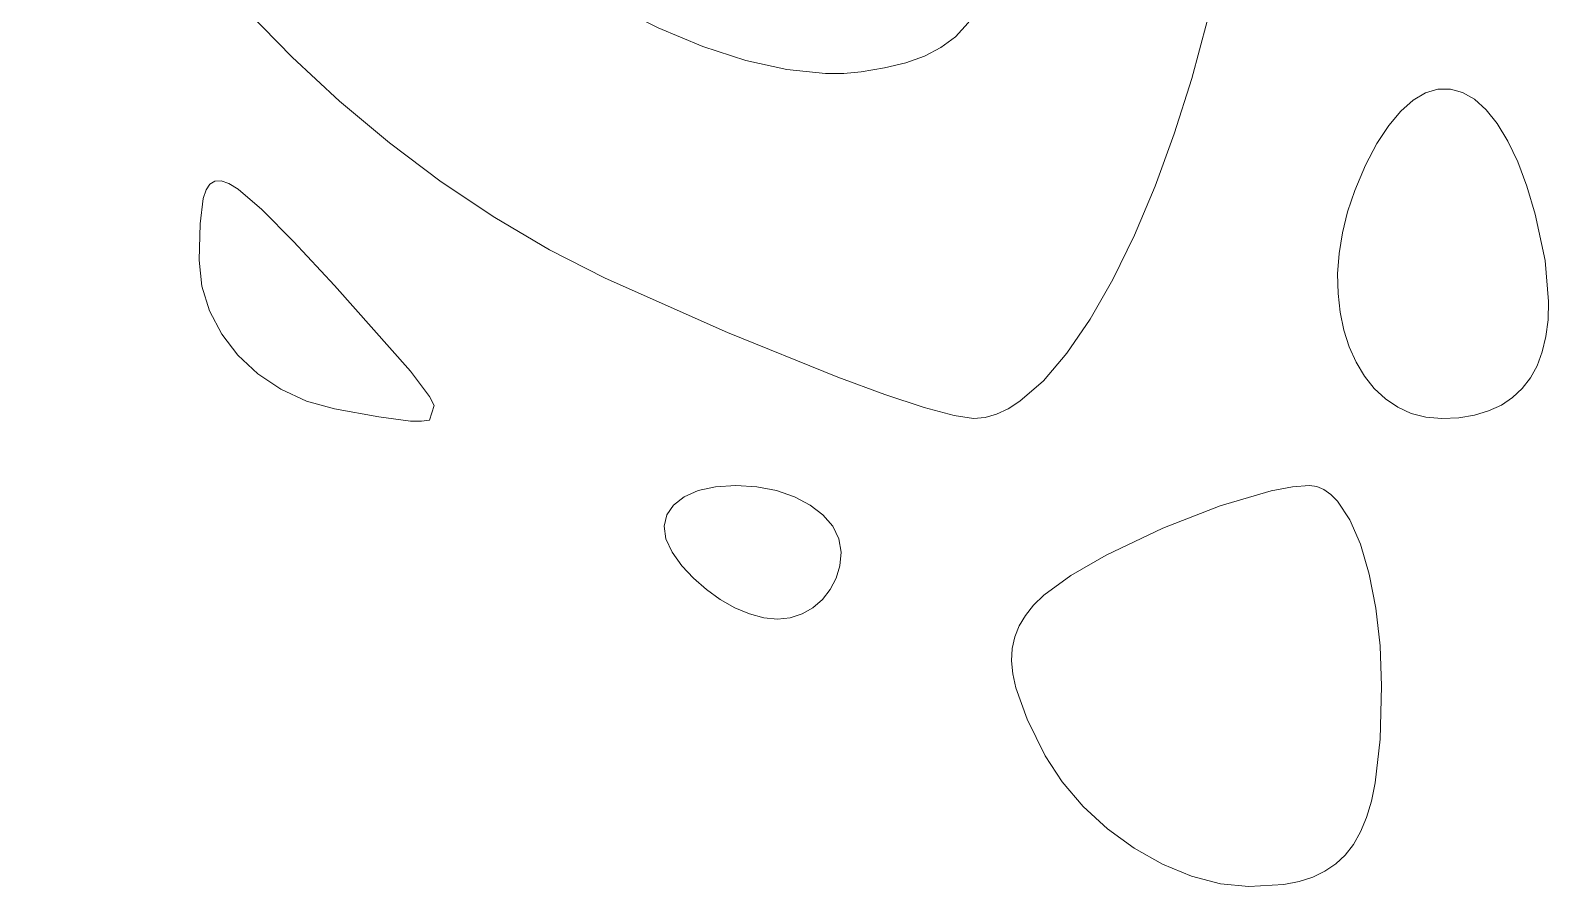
# Model space of a CAD drawing. Header units: millimetres. Extents: x -199 to 251, y -179 to 271.
# Drawn here: x -35.27 to -19.54, y 162.18 to 171.05 of the extents above; entities that cross this region are included whole.
import ezdxf

# ---------------------------------------------------------------- set-up
doc = ezdxf.new("R2010")
doc.units = ezdxf.units.MM
doc.header["$MEASUREMENT"] = 0
doc.layers.add('Camada 1', color=7, linetype='Continuous')

msp = doc.modelspace()

# ---------------------------------------------------------------- linework, layer by layer
at = {"layer": 'Camada 1', "color": 250, "lineweight": 18}
for points, knots in [([(-35.0496, 176.4923), (-35.0496, 176.4923), (-35.142, 176.337), (-35.142, 176.337), (-35.142, 176.337), (-35.142, 176.337), (-35.2112, 176.1365), (-35.2112, 176.1365), (-35.2112, 176.1365), (-35.2112, 176.1365), (-35.2546, 175.8904), (-35.2546, 175.8904), (-35.2546, 175.8904), (-35.2546, 175.8904), (-35.2697, 175.5979), (-35.2697, 175.5979), (-35.2697, 175.5979), (-35.2697, 175.5979), (-35.2614, 175.3834), (-35.2614, 175.3834), (-35.2614, 175.3834), (-35.2614, 175.3834), (-35.2368, 175.1625), (-35.2368, 175.1625), (-35.2368, 175.1625), (-35.2368, 175.1625), (-35.1406, 174.7044), (-35.1406, 174.7044), (-35.1406, 174.7044), (-35.1406, 174.7044), (-34.9849, 174.2281), (-34.9849, 174.2281), (-34.9849, 174.2281), (-34.9849, 174.2281), (-34.7738, 173.7384), (-34.7738, 173.7384), (-34.7738, 173.7384), (-34.7738, 173.7384), (-34.511, 173.2397), (-34.511, 173.2397), (-34.511, 173.2397), (-34.511, 173.2397), (-34.2003, 172.7369), (-34.2003, 172.7369), (-34.2003, 172.7369), (-34.2003, 172.7369), (-33.8457, 172.2343), (-33.8457, 172.2343), (-33.8457, 172.2343), (-33.8457, 172.2343), (-33.451, 171.7367), (-33.451, 171.7367), (-33.451, 171.7367), (-33.451, 171.7367), (-33.0201, 171.2487), (-33.0201, 171.2487), (-33.0201, 171.2487), (-33.0201, 171.2487), (-32.5568, 170.7748), (-32.5568, 170.7748), (-32.5568, 170.7748), (-32.5568, 170.7748), (-32.065, 170.3198), (-32.065, 170.3198), (-32.065, 170.3198), (-32.065, 170.3198), (-31.5486, 169.8881), (-31.5486, 169.8881), (-31.5486, 169.8881), (-31.5486, 169.8881), (-31.0114, 169.4844), (-31.0114, 169.4844), (-31.0114, 169.4844), (-31.0114, 169.4844), (-30.4573, 169.1133), (-30.4573, 169.1133), (-30.4573, 169.1133), (-30.4573, 169.1133), (-29.8901, 168.7795), (-29.8901, 168.7795), (-29.8901, 168.7795), (-29.8901, 168.7795), (-29.3138, 168.4874), (-29.3138, 168.4874), (-29.3138, 168.4874), (-29.3138, 168.4874), (-28.0442, 167.9223), (-28.0442, 167.9223), (-28.0442, 167.9223), (-28.0442, 167.9223), (-26.9009, 167.4597), (-26.9009, 167.4597), (-26.9009, 167.4597), (-26.9009, 167.4597), (-26.4159, 167.2817), (-26.4159, 167.2817), (-26.4159, 167.2817), (-26.4159, 167.2817), (-26.0095, 167.1471), (-26.0095, 167.1471), (-26.0095, 167.1471), (-26.0095, 167.1471), (-25.6973, 167.0621), (-25.6973, 167.0621), (-25.6973, 167.0621), (-25.6973, 167.0621), (-25.4951, 167.0324), (-25.4951, 167.0324), (-25.4951, 167.0324), (-25.4951, 167.0324), (-25.3776, 167.044), (-25.3776, 167.044), (-25.3776, 167.044), (-25.3776, 167.044), (-25.2585, 167.0783), (-25.2585, 167.0783), (-25.2585, 167.0783), (-25.2585, 167.0783), (-25.1381, 167.1344), (-25.1381, 167.1344), (-25.1381, 167.1344), (-25.1381, 167.1344), (-25.0167, 167.2114), (-25.0167, 167.2114), (-25.0167, 167.2114), (-25.0167, 167.2114), (-24.7727, 167.4244), (-24.7727, 167.4244), (-24.7727, 167.4244), (-24.7727, 167.4244), (-24.5291, 167.7102), (-24.5291, 167.7102), (-24.5291, 167.7102), (-24.5291, 167.7102), (-24.2887, 168.0617), (-24.2887, 168.0617), (-24.2887, 168.0617), (-24.2887, 168.0617), (-24.0546, 168.4716), (-24.0546, 168.4716), (-24.0546, 168.4716), (-24.0546, 168.4716), (-23.8293, 168.9329), (-23.8293, 168.9329), (-23.8293, 168.9329), (-23.8293, 168.9329), (-23.6159, 169.4383), (-23.6159, 169.4383), (-23.6159, 169.4383), (-23.6159, 169.4383), (-23.417, 169.9808), (-23.417, 169.9808), (-23.417, 169.9808), (-23.417, 169.9808), (-23.2354, 170.553), (-23.2354, 170.553), (-23.2354, 170.553), (-23.2354, 170.553), (-23.0741, 171.148), (-23.0741, 171.148), (-23.0741, 171.148), (-23.0741, 171.148), (-22.9358, 171.7586), (-22.9358, 171.7586), (-22.9358, 171.7586), (-22.9358, 171.7586), (-22.8234, 172.3774), (-22.8234, 172.3774), (-22.8234, 172.3774), (-22.8234, 172.3774), (-22.7395, 172.9976), (-22.7395, 172.9976), (-22.7395, 172.9976), (-22.7395, 172.9976), (-22.6872, 173.6117), (-22.6872, 173.6117), (-22.6872, 173.6117), (-22.6872, 173.6117), (-22.6691, 174.2128), (-22.6691, 174.2128), (-22.6691, 174.2128), (-22.6691, 174.2128), (-22.6909, 175.3614), (-22.6909, 175.3614), (-22.6909, 175.3614), (-22.6909, 175.3614), (-22.7529, 176.3752), (-22.7529, 176.3752), (-22.7529, 176.3752), (-22.7529, 176.3752), (-22.8497, 177.2519), (-22.8497, 177.2519), (-22.8497, 177.2519), (-22.8497, 177.2519), (-22.9764, 177.9895), (-22.9764, 177.9895), (-22.9764, 177.9895), (-22.9764, 177.9895), (-23.1275, 178.5857), (-23.1275, 178.5857), (-23.1275, 178.5857), (-23.1275, 178.5857), (-23.2106, 178.83), (-23.2106, 178.83), (-23.2106, 178.83), (-23.2106, 178.83), (-23.2978, 179.0381), (-23.2978, 179.0381), (-23.2978, 179.0381), (-23.2978, 179.0381), (-23.3886, 179.2098), (-23.3886, 179.2098), (-23.3886, 179.2098), (-23.3886, 179.2098), (-23.4822, 179.3446), (-23.4822, 179.3446), (-23.4822, 179.3446), (-23.4822, 179.3446), (-23.578, 179.4425), (-23.578, 179.4425), (-23.578, 179.4425), (-23.578, 179.4425), (-23.6754, 179.5031), (-23.6754, 179.5031), (-23.6754, 179.5031), (-23.6754, 179.5031), (-23.7736, 179.526), (-23.7736, 179.526), (-23.7736, 179.526), (-23.7736, 179.526), (-23.8721, 179.5111), (-23.8721, 179.5111), (-23.8721, 179.5111), (-23.8721, 179.5111), (-23.9702, 179.458), (-23.9702, 179.458), (-23.9702, 179.458), (-23.9702, 179.458), (-24.0672, 179.3665), (-24.0672, 179.3665), (-24.0672, 179.3665), (-24.0672, 179.3665), (-24.1625, 179.2363), (-24.1625, 179.2363), (-24.1625, 179.2363), (-24.1625, 179.2363), (-24.2555, 179.0671), (-24.2555, 179.0671), (-24.2555, 179.0671), (-24.2555, 179.0671), (-24.3453, 178.8587), (-24.3453, 178.8587), (-24.3453, 178.8587), (-24.3453, 178.8587), (-24.4316, 178.6107), (-24.4316, 178.6107), (-24.4316, 178.6107), (-24.4316, 178.6107), (-24.5904, 177.995), (-24.5904, 177.995), (-24.5904, 177.995), (-24.5904, 177.995), (-24.7266, 177.2178), (-24.7266, 177.2178), (-24.7266, 177.2178), (-24.7266, 177.2178), (-24.8351, 176.2769), (-24.8351, 176.2769), (-24.8351, 176.2769), (-24.8351, 176.2769), (-24.9106, 175.17), (-24.9106, 175.17), (-24.9106, 175.17), (-24.9106, 175.17), (-24.9829, 173.8744), (-24.9829, 173.8744), (-24.9829, 173.8744), (-24.9829, 173.8744), (-25.0694, 172.8586), (-25.0694, 172.8586), (-25.0694, 172.8586), (-25.0694, 172.8586), (-25.1222, 172.4444), (-25.1222, 172.4444), (-25.1222, 172.4444), (-25.1222, 172.4444), (-25.1839, 172.0866), (-25.1839, 172.0866), (-25.1839, 172.0866), (-25.1839, 172.0866), (-25.256, 171.7807), (-25.256, 171.7807), (-25.256, 171.7807), (-25.256, 171.7807), (-25.3404, 171.5223), (-25.3404, 171.5223), (-25.3404, 171.5223), (-25.3404, 171.5223), (-25.4386, 171.3069), (-25.4386, 171.3069), (-25.4386, 171.3069), (-25.4386, 171.3069), (-25.5525, 171.1299), (-25.5525, 171.1299), (-25.5525, 171.1299), (-25.5525, 171.1299), (-25.6838, 170.9869), (-25.6838, 170.9869), (-25.6838, 170.9869), (-25.6838, 170.9869), (-25.8343, 170.8733), (-25.8343, 170.8733), (-25.8343, 170.8733), (-25.8343, 170.8733), (-26.0056, 170.7848), (-26.0056, 170.7848), (-26.0056, 170.7848), (-26.0056, 170.7848), (-26.1995, 170.7167), (-26.1995, 170.7167), (-26.1995, 170.7167), (-26.1995, 170.7167), (-26.4177, 170.6646), (-26.4177, 170.6646), (-26.4177, 170.6646), (-26.4177, 170.6646), (-26.662, 170.624), (-26.662, 170.624), (-26.662, 170.624), (-26.662, 170.624), (-26.8416, 170.6072), (-26.8416, 170.6072), (-26.8416, 170.6072), (-26.8416, 170.6072), (-27.0299, 170.6056), (-27.0299, 170.6056), (-27.0299, 170.6056), (-27.0299, 170.6056), (-27.4299, 170.646), (-27.4299, 170.646), (-27.4299, 170.646), (-27.4299, 170.646), (-27.8563, 170.741), (-27.8563, 170.741), (-27.8563, 170.741), (-27.8563, 170.741), (-28.303, 170.8866), (-28.303, 170.8866), (-28.303, 170.8866), (-28.303, 170.8866), (-28.7641, 171.0787), (-28.7641, 171.0787), (-28.7641, 171.0787), (-28.7641, 171.0787), (-29.2335, 171.313), (-29.2335, 171.313), (-29.2335, 171.313), (-29.2335, 171.313), (-29.7054, 171.5854), (-29.7054, 171.5854), (-29.7054, 171.5854), (-29.7054, 171.5854), (-30.1737, 171.8918), (-30.1737, 171.8918), (-30.1737, 171.8918), (-30.1737, 171.8918), (-30.6325, 172.228), (-30.6325, 172.228), (-30.6325, 172.228), (-30.6325, 172.228), (-31.0758, 172.59), (-31.0758, 172.59), (-31.0758, 172.59), (-31.0758, 172.59), (-31.4976, 172.9735), (-31.4976, 172.9735), (-31.4976, 172.9735), (-31.4976, 172.9735), (-31.892, 173.3744), (-31.892, 173.3744), (-31.892, 173.3744), (-31.892, 173.3744), (-32.253, 173.7886), (-32.253, 173.7886), (-32.253, 173.7886), (-32.253, 173.7886), (-32.5746, 174.212), (-32.5746, 174.212), (-32.5746, 174.212), (-32.5746, 174.212), (-32.8509, 174.6403), (-32.8509, 174.6403), (-32.8509, 174.6403), (-32.8509, 174.6403), (-33.0758, 175.0695), (-33.0758, 175.0695), (-33.0758, 175.0695), (-33.0758, 175.0695), (-33.2442, 175.4061), (-33.2442, 175.4061), (-33.2442, 175.4061), (-33.2442, 175.4061), (-33.4205, 175.7052), (-33.4205, 175.7052), (-33.4205, 175.7052), (-33.4205, 175.7052), (-33.6022, 175.966), (-33.6022, 175.966), (-33.6022, 175.966), (-33.6022, 175.966), (-33.7865, 176.188), (-33.7865, 176.188), (-33.7865, 176.188), (-33.7865, 176.188), (-33.9711, 176.3707), (-33.9711, 176.3707), (-33.9711, 176.3707), (-33.9711, 176.3707), (-34.1533, 176.5132), (-34.1533, 176.5132), (-34.1533, 176.5132), (-34.1533, 176.5132), (-34.3304, 176.6151), (-34.3304, 176.6151), (-34.3304, 176.6151), (-34.3304, 176.6151), (-34.4998, 176.6756), (-34.4998, 176.6756), (-34.4998, 176.6756), (-34.4998, 176.6756), (-34.6591, 176.6943), (-34.6591, 176.6943), (-34.6591, 176.6943), (-34.6591, 176.6943), (-34.8055, 176.6704), (-34.8055, 176.6704), (-34.8055, 176.6704), (-34.8055, 176.6704), (-34.9365, 176.6033), (-34.9365, 176.6033), (-34.9365, 176.6033), (-34.9365, 176.6033), (-35.0496, 176.4923), (-35.0496, 176.4923)], [0, 0, 0, 0, 0.0089286, 0.0089286, 0.0089286, 0.0089286, 0.0178571, 0.0178571, 0.0178571, 0.0178571, 0.0267857, 0.0267857, 0.0267857, 0.0267857, 0.0357143, 0.0357143, 0.0357143, 0.0357143, 0.0446429, 0.0446429, 0.0446429, 0.0446429, 0.0535714, 0.0535714, 0.0535714, 0.0535714, 0.0625, 0.0625, 0.0625, 0.0625, 0.0714286, 0.0714286, 0.0714286, 0.0714286, 0.0803571, 0.0803571, 0.0803571, 0.0803571, 0.0892857, 0.0892857, 0.0892857, 0.0892857, 0.0982143, 0.0982143, 0.0982143, 0.0982143, 0.1071429, 0.1071429, 0.1071429, 0.1071429, 0.1160714, 0.1160714, 0.1160714, 0.1160714, 0.125, 0.125, 0.125, 0.125, 0.1339286, 0.1339286, 0.1339286, 0.1339286, 0.1428571, 0.1428571, 0.1428571, 0.1428571, 0.1517857, 0.1517857, 0.1517857, 0.1517857, 0.1607143, 0.1607143, 0.1607143, 0.1607143, 0.1696429, 0.1696429, 0.1696429, 0.1696429, 0.1785714, 0.1785714, 0.1785714, 0.1785714, 0.1875, 0.1875, 0.1875, 0.1875, 0.1964286, 0.1964286, 0.1964286, 0.1964286, 0.2053571, 0.2053571, 0.2053571, 0.2053571, 0.2142857, 0.2142857, 0.2142857, 0.2142857, 0.2232143, 0.2232143, 0.2232143, 0.2232143, 0.2321429, 0.2321429, 0.2321429, 0.2321429, 0.2410714, 0.2410714, 0.2410714, 0.2410714, 0.25, 0.25, 0.25, 0.25, 0.2589286, 0.2589286, 0.2589286, 0.2589286, 0.2678571, 0.2678571, 0.2678571, 0.2678571, 0.2767857, 0.2767857, 0.2767857, 0.2767857, 0.2857143, 0.2857143, 0.2857143, 0.2857143, 0.2946429, 0.2946429, 0.2946429, 0.2946429, 0.3035714, 0.3035714, 0.3035714, 0.3035714, 0.3125, 0.3125, 0.3125, 0.3125, 0.3214286, 0.3214286, 0.3214286, 0.3214286, 0.3303571, 0.3303571, 0.3303571, 0.3303571, 0.3392857, 0.3392857, 0.3392857, 0.3392857, 0.3482143, 0.3482143, 0.3482143, 0.3482143, 0.3571429, 0.3571429, 0.3571429, 0.3571429, 0.3660714, 0.3660714, 0.3660714, 0.3660714, 0.375, 0.375, 0.375, 0.375, 0.3839286, 0.3839286, 0.3839286, 0.3839286, 0.3928571, 0.3928571, 0.3928571, 0.3928571, 0.4017857, 0.4017857, 0.4017857, 0.4017857, 0.4107143, 0.4107143, 0.4107143, 0.4107143, 0.4196429, 0.4196429, 0.4196429, 0.4196429, 0.4285714, 0.4285714, 0.4285714, 0.4285714, 0.4375, 0.4375, 0.4375, 0.4375, 0.4464286, 0.4464286, 0.4464286, 0.4464286, 0.4553571, 0.4553571, 0.4553571, 0.4553571, 0.4642857, 0.4642857, 0.4642857, 0.4642857, 0.4732143, 0.4732143, 0.4732143, 0.4732143, 0.4821429, 0.4821429, 0.4821429, 0.4821429, 0.4910714, 0.4910714, 0.4910714, 0.4910714, 0.5, 0.5, 0.5, 0.5, 0.5089286, 0.5089286, 0.5089286, 0.5089286, 0.5178571, 0.5178571, 0.5178571, 0.5178571, 0.5267857, 0.5267857, 0.5267857, 0.5267857, 0.5357143, 0.5357143, 0.5357143, 0.5357143, 0.5446429, 0.5446429, 0.5446429, 0.5446429, 0.5535714, 0.5535714, 0.5535714, 0.5535714, 0.5625, 0.5625, 0.5625, 0.5625, 0.5714286, 0.5714286, 0.5714286, 0.5714286, 0.5803571, 0.5803571, 0.5803571, 0.5803571, 0.5892857, 0.5892857, 0.5892857, 0.5892857, 0.5982143, 0.5982143, 0.5982143, 0.5982143, 0.6071429, 0.6071429, 0.6071429, 0.6071429, 0.6160714, 0.6160714, 0.6160714, 0.6160714, 0.625, 0.625, 0.625, 0.625, 0.6339286, 0.6339286, 0.6339286, 0.6339286, 0.6428571, 0.6428571, 0.6428571, 0.6428571, 0.6517857, 0.6517857, 0.6517857, 0.6517857, 0.6607143, 0.6607143, 0.6607143, 0.6607143, 0.6696429, 0.6696429, 0.6696429, 0.6696429, 0.6785714, 0.6785714, 0.6785714, 0.6785714, 0.6875, 0.6875, 0.6875, 0.6875, 0.6964286, 0.6964286, 0.6964286, 0.6964286, 0.7053571, 0.7053571, 0.7053571, 0.7053571, 0.7142857, 0.7142857, 0.7142857, 0.7142857, 0.7232143, 0.7232143, 0.7232143, 0.7232143, 0.7321429, 0.7321429, 0.7321429, 0.7321429, 0.7410714, 0.7410714, 0.7410714, 0.7410714, 0.75, 0.75, 0.75, 0.75, 0.7589286, 0.7589286, 0.7589286, 0.7589286, 0.7678571, 0.7678571, 0.7678571, 0.7678571, 0.7767857, 0.7767857, 0.7767857, 0.7767857, 0.7857143, 0.7857143, 0.7857143, 0.7857143, 0.7946429, 0.7946429, 0.7946429, 0.7946429, 0.8035714, 0.8035714, 0.8035714, 0.8035714, 0.8125, 0.8125, 0.8125, 0.8125, 0.8214286, 0.8214286, 0.8214286, 0.8214286, 0.8303571, 0.8303571, 0.8303571, 0.8303571, 0.8392857, 0.8392857, 0.8392857, 0.8392857, 0.8482143, 0.8482143, 0.8482143, 0.8482143, 0.8571429, 0.8571429, 0.8571429, 0.8571429, 0.8660714, 0.8660714, 0.8660714, 0.8660714, 0.875, 0.875, 0.875, 0.875, 0.8839286, 0.8839286, 0.8839286, 0.8839286, 0.8928571, 0.8928571, 0.8928571, 0.8928571, 0.9017857, 0.9017857, 0.9017857, 0.9017857, 0.9107143, 0.9107143, 0.9107143, 0.9107143, 0.9196429, 0.9196429, 0.9196429, 0.9196429, 0.9285714, 0.9285714, 0.9285714, 0.9285714, 0.9375, 0.9375, 0.9375, 0.9375, 0.9464286, 0.9464286, 0.9464286, 0.9464286, 0.9553571, 0.9553571, 0.9553571, 0.9553571, 0.9642857, 0.9642857, 0.9642857, 0.9642857, 0.9732143, 0.9732143, 0.9732143, 0.9732143, 0.9821429, 0.9821429, 0.9821429, 0.9821429, 1, 1, 1, 1]), ([(-19.9113, 167.2488), (-19.9113, 167.2488), (-19.8106, 167.3427), (-19.8106, 167.3427), (-19.8106, 167.3427), (-19.8106, 167.3427), (-19.7256, 167.4531), (-19.7256, 167.4531), (-19.7256, 167.4531), (-19.7256, 167.4531), (-19.6562, 167.5797), (-19.6562, 167.5797), (-19.6562, 167.5797), (-19.6562, 167.5797), (-19.6026, 167.7222), (-19.6026, 167.7222), (-19.6026, 167.7222), (-19.6026, 167.7222), (-19.5648, 167.8805), (-19.5648, 167.8805), (-19.5648, 167.8805), (-19.5648, 167.8805), (-19.543, 168.0545), (-19.543, 168.0545), (-19.543, 168.0545), (-19.543, 168.0545), (-19.5372, 168.2437), (-19.5372, 168.2437), (-19.5372, 168.2437), (-19.5372, 168.2437), (-19.5741, 168.6675), (-19.5741, 168.6675), (-19.5741, 168.6675), (-19.5741, 168.6675), (-19.6764, 169.1502), (-19.6764, 169.1502), (-19.6764, 169.1502), (-19.6764, 169.1502), (-19.7621, 169.438), (-19.7621, 169.438), (-19.7621, 169.438), (-19.7621, 169.438), (-19.8567, 169.6899), (-19.8567, 169.6899), (-19.8567, 169.6899), (-19.8567, 169.6899), (-19.9593, 169.9062), (-19.9593, 169.9062), (-19.9593, 169.9062), (-19.9593, 169.9062), (-20.0688, 170.0863), (-20.0688, 170.0863), (-20.0688, 170.0863), (-20.0688, 170.0863), (-20.1842, 170.2304), (-20.1842, 170.2304), (-20.1842, 170.2304), (-20.1842, 170.2304), (-20.3043, 170.3383), (-20.3043, 170.3383), (-20.3043, 170.3383), (-20.3043, 170.3383), (-20.4284, 170.4097), (-20.4284, 170.4097), (-20.4284, 170.4097), (-20.4284, 170.4097), (-20.5551, 170.4447), (-20.5551, 170.4447), (-20.5551, 170.4447), (-20.5551, 170.4447), (-20.6837, 170.443), (-20.6837, 170.443), (-20.6837, 170.443), (-20.6837, 170.443), (-20.813, 170.4046), (-20.813, 170.4046), (-20.813, 170.4046), (-20.813, 170.4046), (-20.9419, 170.3292), (-20.9419, 170.3292), (-20.9419, 170.3292), (-20.9419, 170.3292), (-21.0696, 170.2167), (-21.0696, 170.2167), (-21.0696, 170.2167), (-21.0696, 170.2167), (-21.1948, 170.0671), (-21.1948, 170.0671), (-21.1948, 170.0671), (-21.1948, 170.0671), (-21.3168, 169.8802), (-21.3168, 169.8802), (-21.3168, 169.8802), (-21.3168, 169.8802), (-21.4342, 169.6559), (-21.4342, 169.6559), (-21.4342, 169.6559), (-21.4342, 169.6559), (-21.5462, 169.394), (-21.5462, 169.394), (-21.5462, 169.394), (-21.5462, 169.394), (-21.6207, 169.1747), (-21.6207, 169.1747), (-21.6207, 169.1747), (-21.6207, 169.1747), (-21.6746, 168.9567), (-21.6746, 168.9567), (-21.6746, 168.9567), (-21.6746, 168.9567), (-21.7086, 168.7417), (-21.7086, 168.7417), (-21.7086, 168.7417), (-21.7086, 168.7417), (-21.7233, 168.5315), (-21.7233, 168.5315), (-21.7233, 168.5315), (-21.7233, 168.5315), (-21.7194, 168.3279), (-21.7194, 168.3279), (-21.7194, 168.3279), (-21.7194, 168.3279), (-21.6976, 168.1327), (-21.6976, 168.1327), (-21.6976, 168.1327), (-21.6976, 168.1327), (-21.6586, 167.9476), (-21.6586, 167.9476), (-21.6586, 167.9476), (-21.6586, 167.9476), (-21.6031, 167.7745), (-21.6031, 167.7745), (-21.6031, 167.7745), (-21.6031, 167.7745), (-21.5317, 167.6151), (-21.5317, 167.6151), (-21.5317, 167.6151), (-21.5317, 167.6151), (-21.4451, 167.4712), (-21.4451, 167.4712), (-21.4451, 167.4712), (-21.4451, 167.4712), (-21.344, 167.3445), (-21.344, 167.3445), (-21.344, 167.3445), (-21.344, 167.3445), (-21.2291, 167.2369), (-21.2291, 167.2369), (-21.2291, 167.2369), (-21.2291, 167.2369), (-21.1009, 167.1501), (-21.1009, 167.1501), (-21.1009, 167.1501), (-21.1009, 167.1501), (-20.9604, 167.0858), (-20.9604, 167.0858), (-20.9604, 167.0858), (-20.9604, 167.0858), (-20.808, 167.046), (-20.808, 167.046), (-20.808, 167.046), (-20.808, 167.046), (-20.6446, 167.0324), (-20.6446, 167.0324), (-20.6446, 167.0324), (-20.6446, 167.0324), (-20.4675, 167.0412), (-20.4675, 167.0412), (-20.4675, 167.0412), (-20.4675, 167.0412), (-20.3056, 167.0674), (-20.3056, 167.0674), (-20.3056, 167.0674), (-20.3056, 167.0674), (-20.1589, 167.1109), (-20.1589, 167.1109), (-20.1589, 167.1109), (-20.1589, 167.1109), (-20.0273, 167.1714), (-20.0273, 167.1714), (-20.0273, 167.1714), (-20.0273, 167.1714), (-19.9113, 167.2488), (-19.9113, 167.2488)], [0, 0, 0, 0, 0.0212766, 0.0212766, 0.0212766, 0.0212766, 0.0425532, 0.0425532, 0.0425532, 0.0425532, 0.0638298, 0.0638298, 0.0638298, 0.0638298, 0.0851064, 0.0851064, 0.0851064, 0.0851064, 0.106383, 0.106383, 0.106383, 0.106383, 0.1276596, 0.1276596, 0.1276596, 0.1276596, 0.1489362, 0.1489362, 0.1489362, 0.1489362, 0.1702128, 0.1702128, 0.1702128, 0.1702128, 0.1914894, 0.1914894, 0.1914894, 0.1914894, 0.212766, 0.212766, 0.212766, 0.212766, 0.2340426, 0.2340426, 0.2340426, 0.2340426, 0.2553191, 0.2553191, 0.2553191, 0.2553191, 0.2765957, 0.2765957, 0.2765957, 0.2765957, 0.2978723, 0.2978723, 0.2978723, 0.2978723, 0.3191489, 0.3191489, 0.3191489, 0.3191489, 0.3404255, 0.3404255, 0.3404255, 0.3404255, 0.3617021, 0.3617021, 0.3617021, 0.3617021, 0.3829787, 0.3829787, 0.3829787, 0.3829787, 0.4042553, 0.4042553, 0.4042553, 0.4042553, 0.4255319, 0.4255319, 0.4255319, 0.4255319, 0.4468085, 0.4468085, 0.4468085, 0.4468085, 0.4680851, 0.4680851, 0.4680851, 0.4680851, 0.4893617, 0.4893617, 0.4893617, 0.4893617, 0.5106383, 0.5106383, 0.5106383, 0.5106383, 0.5319149, 0.5319149, 0.5319149, 0.5319149, 0.5531915, 0.5531915, 0.5531915, 0.5531915, 0.5744681, 0.5744681, 0.5744681, 0.5744681, 0.5957447, 0.5957447, 0.5957447, 0.5957447, 0.6170213, 0.6170213, 0.6170213, 0.6170213, 0.6382979, 0.6382979, 0.6382979, 0.6382979, 0.6595745, 0.6595745, 0.6595745, 0.6595745, 0.6808511, 0.6808511, 0.6808511, 0.6808511, 0.7021277, 0.7021277, 0.7021277, 0.7021277, 0.7234043, 0.7234043, 0.7234043, 0.7234043, 0.7446809, 0.7446809, 0.7446809, 0.7446809, 0.7659574, 0.7659574, 0.7659574, 0.7659574, 0.787234, 0.787234, 0.787234, 0.787234, 0.8085106, 0.8085106, 0.8085106, 0.8085106, 0.8297872, 0.8297872, 0.8297872, 0.8297872, 0.8510638, 0.8510638, 0.8510638, 0.8510638, 0.8723404, 0.8723404, 0.8723404, 0.8723404, 0.893617, 0.893617, 0.893617, 0.893617, 0.9148936, 0.9148936, 0.9148936, 0.9148936, 0.9361702, 0.9361702, 0.9361702, 0.9361702, 0.9574468, 0.9574468, 0.9574468, 0.9574468, 1, 1, 1, 1]), ([(-31.0859, 167.1669), (-31.0859, 167.1669), (-31.1351, 167.2606), (-31.1351, 167.2606), (-31.1351, 167.2606), (-31.1351, 167.2606), (-31.332, 167.5243), (-31.332, 167.5243), (-31.332, 167.5243), (-31.332, 167.5243), (-32.1195, 168.4099), (-32.1195, 168.4099), (-32.1195, 168.4099), (-32.1195, 168.4099), (-32.5425, 168.8668), (-32.5425, 168.8668), (-32.5425, 168.8668), (-32.5425, 168.8668), (-32.8714, 169.1983), (-32.8714, 169.1983), (-32.8714, 169.1983), (-32.8714, 169.1983), (-33.1178, 169.4064), (-33.1178, 169.4064), (-33.1178, 169.4064), (-33.1178, 169.4064), (-33.2137, 169.4648), (-33.2137, 169.4648), (-33.2137, 169.4648), (-33.2137, 169.4648), (-33.2934, 169.4933), (-33.2934, 169.4933), (-33.2934, 169.4933), (-33.2934, 169.4933), (-33.3583, 169.492), (-33.3583, 169.492), (-33.3583, 169.492), (-33.3583, 169.492), (-33.4098, 169.4612), (-33.4098, 169.4612), (-33.4098, 169.4612), (-33.4098, 169.4612), (-33.4494, 169.4013), (-33.4494, 169.4013), (-33.4494, 169.4013), (-33.4494, 169.4013), (-33.4785, 169.3124), (-33.4785, 169.3124), (-33.4785, 169.3124), (-33.4785, 169.3124), (-33.5113, 169.0489), (-33.5113, 169.0489), (-33.5113, 169.0489), (-33.5113, 169.0489), (-33.5196, 168.673), (-33.5196, 168.673), (-33.5196, 168.673), (-33.5196, 168.673), (-33.4921, 168.4047), (-33.4921, 168.4047), (-33.4921, 168.4047), (-33.4921, 168.4047), (-33.4129, 168.1476), (-33.4129, 168.1476), (-33.4129, 168.1476), (-33.4129, 168.1476), (-33.2866, 167.9068), (-33.2866, 167.9068), (-33.2866, 167.9068), (-33.2866, 167.9068), (-33.1183, 167.6878), (-33.1183, 167.6878), (-33.1183, 167.6878), (-33.1183, 167.6878), (-32.9126, 167.4957), (-32.9126, 167.4957), (-32.9126, 167.4957), (-32.9126, 167.4957), (-32.6744, 167.336), (-32.6744, 167.336), (-32.6744, 167.336), (-32.6744, 167.336), (-32.4084, 167.2137), (-32.4084, 167.2137), (-32.4084, 167.2137), (-32.4084, 167.2137), (-32.1195, 167.1342), (-32.1195, 167.1342), (-32.1195, 167.1342), (-32.1195, 167.1342), (-31.6602, 167.0503), (-31.6602, 167.0503), (-31.6602, 167.0503), (-31.6602, 167.0503), (-31.332, 167.0061), (-31.332, 167.0061), (-31.332, 167.0061), (-31.332, 167.0061), (-31.2172, 167.0035), (-31.2172, 167.0035), (-31.2172, 167.0035), (-31.2172, 167.0035), (-31.1351, 167.0164), (-31.1351, 167.0164), (-31.1351, 167.0164), (-31.1351, 167.0164), (-31.0859, 167.1669), (-31.0859, 167.1669)], [0, 0, 0, 0, 0.0357143, 0.0357143, 0.0357143, 0.0357143, 0.0714286, 0.0714286, 0.0714286, 0.0714286, 0.1071429, 0.1071429, 0.1071429, 0.1071429, 0.1428571, 0.1428571, 0.1428571, 0.1428571, 0.1785714, 0.1785714, 0.1785714, 0.1785714, 0.2142857, 0.2142857, 0.2142857, 0.2142857, 0.25, 0.25, 0.25, 0.25, 0.2857143, 0.2857143, 0.2857143, 0.2857143, 0.3214286, 0.3214286, 0.3214286, 0.3214286, 0.3571429, 0.3571429, 0.3571429, 0.3571429, 0.3928571, 0.3928571, 0.3928571, 0.3928571, 0.4285714, 0.4285714, 0.4285714, 0.4285714, 0.4642857, 0.4642857, 0.4642857, 0.4642857, 0.5, 0.5, 0.5, 0.5, 0.5357143, 0.5357143, 0.5357143, 0.5357143, 0.5714286, 0.5714286, 0.5714286, 0.5714286, 0.6071429, 0.6071429, 0.6071429, 0.6071429, 0.6428571, 0.6428571, 0.6428571, 0.6428571, 0.6785714, 0.6785714, 0.6785714, 0.6785714, 0.7142857, 0.7142857, 0.7142857, 0.7142857, 0.75, 0.75, 0.75, 0.75, 0.7857143, 0.7857143, 0.7857143, 0.7857143, 0.8214286, 0.8214286, 0.8214286, 0.8214286, 0.8571429, 0.8571429, 0.8571429, 0.8571429, 0.8928571, 0.8928571, 0.8928571, 0.8928571, 0.9285714, 0.9285714, 0.9285714, 0.9285714, 1, 1, 1, 1]), ([(-28.2651, 165.2607), (-28.2651, 165.2607), (-28.1205, 165.1582), (-28.1205, 165.1582), (-28.1205, 165.1582), (-28.1205, 165.1582), (-27.9699, 165.0734), (-27.9699, 165.0734), (-27.9699, 165.0734), (-27.9699, 165.0734), (-27.818, 165.0094), (-27.818, 165.0094), (-27.818, 165.0094), (-27.818, 165.0094), (-27.6693, 164.9688), (-27.6693, 164.9688), (-27.6693, 164.9688), (-27.6693, 164.9688), (-27.528, 164.9547), (-27.528, 164.9547), (-27.528, 164.9547), (-27.528, 164.9547), (-27.3956, 164.9688), (-27.3956, 164.9688), (-27.3956, 164.9688), (-27.3956, 164.9688), (-27.2721, 165.0094), (-27.2721, 165.0094), (-27.2721, 165.0094), (-27.2721, 165.0094), (-27.1602, 165.0734), (-27.1602, 165.0734), (-27.1602, 165.0734), (-27.1602, 165.0734), (-27.0627, 165.1582), (-27.0627, 165.1582), (-27.0627, 165.1582), (-27.0627, 165.1582), (-26.9821, 165.2607), (-26.9821, 165.2607), (-26.9821, 165.2607), (-26.9821, 165.2607), (-26.9212, 165.3783), (-26.9212, 165.3783), (-26.9212, 165.3783), (-26.9212, 165.3783), (-26.8827, 165.5081), (-26.8827, 165.5081), (-26.8827, 165.5081), (-26.8827, 165.5081), (-26.8693, 165.6472), (-26.8693, 165.6472), (-26.8693, 165.6472), (-26.8693, 165.6472), (-26.8916, 165.7864), (-26.8916, 165.7864), (-26.8916, 165.7864), (-26.8916, 165.7864), (-26.9554, 165.9162), (-26.9554, 165.9162), (-26.9554, 165.9162), (-26.9554, 165.9162), (-27.0564, 166.0338), (-27.0564, 166.0338), (-27.0564, 166.0338), (-27.0564, 166.0338), (-27.19, 166.1364), (-27.19, 166.1364), (-27.19, 166.1364), (-27.19, 166.1364), (-27.3517, 166.2211), (-27.3517, 166.2211), (-27.3517, 166.2211), (-27.3517, 166.2211), (-27.537, 166.2852), (-27.537, 166.2852), (-27.537, 166.2852), (-27.537, 166.2852), (-27.7415, 166.3257), (-27.7415, 166.3257), (-27.7415, 166.3257), (-27.7415, 166.3257), (-27.9606, 166.3398), (-27.9606, 166.3398), (-27.9606, 166.3398), (-27.9606, 166.3398), (-28.1709, 166.3257), (-28.1709, 166.3257), (-28.1709, 166.3257), (-28.1709, 166.3257), (-28.3501, 166.2852), (-28.3501, 166.2852), (-28.3501, 166.2852), (-28.3501, 166.2852), (-28.4954, 166.2211), (-28.4954, 166.2211), (-28.4954, 166.2211), (-28.4954, 166.2211), (-28.6042, 166.1364), (-28.6042, 166.1364), (-28.6042, 166.1364), (-28.6042, 166.1364), (-28.6737, 166.0338), (-28.6737, 166.0338), (-28.6737, 166.0338), (-28.6737, 166.0338), (-28.7012, 165.9162), (-28.7012, 165.9162), (-28.7012, 165.9162), (-28.7012, 165.9162), (-28.684, 165.7864), (-28.684, 165.7864), (-28.684, 165.7864), (-28.684, 165.7864), (-28.6194, 165.6472), (-28.6194, 165.6472), (-28.6194, 165.6472), (-28.6194, 165.6472), (-28.519, 165.5081), (-28.519, 165.5081), (-28.519, 165.5081), (-28.519, 165.5081), (-28.3994, 165.3783), (-28.3994, 165.3783), (-28.3994, 165.3783), (-28.3994, 165.3783), (-28.2651, 165.2607), (-28.2651, 165.2607)], [0, 0, 0, 0, 0.030303, 0.030303, 0.030303, 0.030303, 0.0606061, 0.0606061, 0.0606061, 0.0606061, 0.0909091, 0.0909091, 0.0909091, 0.0909091, 0.1212121, 0.1212121, 0.1212121, 0.1212121, 0.1515152, 0.1515152, 0.1515152, 0.1515152, 0.1818182, 0.1818182, 0.1818182, 0.1818182, 0.2121212, 0.2121212, 0.2121212, 0.2121212, 0.2424242, 0.2424242, 0.2424242, 0.2424242, 0.2727273, 0.2727273, 0.2727273, 0.2727273, 0.3030303, 0.3030303, 0.3030303, 0.3030303, 0.3333333, 0.3333333, 0.3333333, 0.3333333, 0.3636364, 0.3636364, 0.3636364, 0.3636364, 0.3939394, 0.3939394, 0.3939394, 0.3939394, 0.4242424, 0.4242424, 0.4242424, 0.4242424, 0.4545455, 0.4545455, 0.4545455, 0.4545455, 0.4848485, 0.4848485, 0.4848485, 0.4848485, 0.5151515, 0.5151515, 0.5151515, 0.5151515, 0.5454545, 0.5454545, 0.5454545, 0.5454545, 0.5757576, 0.5757576, 0.5757576, 0.5757576, 0.6060606, 0.6060606, 0.6060606, 0.6060606, 0.6363636, 0.6363636, 0.6363636, 0.6363636, 0.6666667, 0.6666667, 0.6666667, 0.6666667, 0.6969697, 0.6969697, 0.6969697, 0.6969697, 0.7272727, 0.7272727, 0.7272727, 0.7272727, 0.7575758, 0.7575758, 0.7575758, 0.7575758, 0.7878788, 0.7878788, 0.7878788, 0.7878788, 0.8181818, 0.8181818, 0.8181818, 0.8181818, 0.8484848, 0.8484848, 0.8484848, 0.8484848, 0.8787879, 0.8787879, 0.8787879, 0.8787879, 0.9090909, 0.9090909, 0.9090909, 0.9090909, 0.9393939, 0.9393939, 0.9393939, 0.9393939, 1, 1, 1, 1]), ([(-23.8312, 162.5827), (-23.8312, 162.5827), (-23.5377, 162.4169), (-23.5377, 162.4169), (-23.5377, 162.4169), (-23.5377, 162.4169), (-23.2363, 162.2915), (-23.2363, 162.2915), (-23.2363, 162.2915), (-23.2363, 162.2915), (-22.9357, 162.2121), (-22.9357, 162.2121), (-22.9357, 162.2121), (-22.9357, 162.2121), (-22.6446, 162.1844), (-22.6446, 162.1844), (-22.6446, 162.1844), (-22.6446, 162.1844), (-22.2805, 162.2079), (-22.2805, 162.2079), (-22.2805, 162.2079), (-22.2805, 162.2079), (-22.1233, 162.2387), (-22.1233, 162.2387), (-22.1233, 162.2387), (-22.1233, 162.2387), (-21.9816, 162.2835), (-21.9816, 162.2835), (-21.9816, 162.2835), (-21.9816, 162.2835), (-21.8549, 162.3432), (-21.8549, 162.3432), (-21.8549, 162.3432), (-21.8549, 162.3432), (-21.7427, 162.4189), (-21.7427, 162.4189), (-21.7427, 162.4189), (-21.7427, 162.4189), (-21.6441, 162.5114), (-21.6441, 162.5114), (-21.6441, 162.5114), (-21.6441, 162.5114), (-21.5585, 162.6218), (-21.5585, 162.6218), (-21.5585, 162.6218), (-21.5585, 162.6218), (-21.4855, 162.7509), (-21.4855, 162.7509), (-21.4855, 162.7509), (-21.4855, 162.7509), (-21.4242, 162.8999), (-21.4242, 162.8999), (-21.4242, 162.8999), (-21.4242, 162.8999), (-21.3742, 163.0695), (-21.3742, 163.0695), (-21.3742, 163.0695), (-21.3742, 163.0695), (-21.3346, 163.2608), (-21.3346, 163.2608), (-21.3346, 163.2608), (-21.3346, 163.2608), (-21.2845, 163.7123), (-21.2845, 163.7123), (-21.2845, 163.7123), (-21.2845, 163.7123), (-21.269, 164.2621), (-21.269, 164.2621), (-21.269, 164.2621), (-21.269, 164.2621), (-21.2843, 164.6795), (-21.2843, 164.6795), (-21.2843, 164.6795), (-21.2843, 164.6795), (-21.3279, 165.0688), (-21.3279, 165.0688), (-21.3279, 165.0688), (-21.3279, 165.0688), (-21.3969, 165.4217), (-21.3969, 165.4217), (-21.3969, 165.4217), (-21.3969, 165.4217), (-21.4883, 165.7295), (-21.4883, 165.7295), (-21.4883, 165.7295), (-21.4883, 165.7295), (-21.5989, 165.9837), (-21.5989, 165.9837), (-21.5989, 165.9837), (-21.5989, 165.9837), (-21.7256, 166.1759), (-21.7256, 166.1759), (-21.7256, 166.1759), (-21.7256, 166.1759), (-21.794, 166.246), (-21.794, 166.246), (-21.794, 166.246), (-21.794, 166.246), (-21.8654, 166.2974), (-21.8654, 166.2974), (-21.8654, 166.2974), (-21.8654, 166.2974), (-21.9393, 166.3291), (-21.9393, 166.3291), (-21.9393, 166.3291), (-21.9393, 166.3291), (-22.0153, 166.3398), (-22.0153, 166.3398), (-22.0153, 166.3398), (-22.0153, 166.3398), (-22.1929, 166.3251), (-22.1929, 166.3251), (-22.1929, 166.3251), (-22.1929, 166.3251), (-22.4124, 166.2829), (-22.4124, 166.2829), (-22.4124, 166.2829), (-22.4124, 166.2829), (-22.9425, 166.1278), (-22.9425, 166.1278), (-22.9425, 166.1278), (-22.9425, 166.1278), (-23.536, 165.8983), (-23.536, 165.8983), (-23.536, 165.8983), (-23.536, 165.8983), (-24.1237, 165.6181), (-24.1237, 165.6181), (-24.1237, 165.6181), (-24.1237, 165.6181), (-24.4893, 165.4071), (-24.4893, 165.4071), (-24.4893, 165.4071), (-24.4893, 165.4071), (-24.7668, 165.2022), (-24.7668, 165.2022), (-24.7668, 165.2022), (-24.7668, 165.2022), (-24.8736, 165.0989), (-24.8736, 165.0989), (-24.8736, 165.0989), (-24.8736, 165.0989), (-24.9595, 164.9933), (-24.9595, 164.9933), (-24.9595, 164.9933), (-24.9595, 164.9933), (-25.0248, 164.8842), (-25.0248, 164.8842), (-25.0248, 164.8842), (-25.0248, 164.8842), (-25.0701, 164.7705), (-25.0701, 164.7705), (-25.0701, 164.7705), (-25.0701, 164.7705), (-25.0956, 164.6507), (-25.0956, 164.6507), (-25.0956, 164.6507), (-25.0956, 164.6507), (-25.1018, 164.5238), (-25.1018, 164.5238), (-25.1018, 164.5238), (-25.1018, 164.5238), (-25.089, 164.3883), (-25.089, 164.3883), (-25.089, 164.3883), (-25.089, 164.3883), (-25.0577, 164.2432), (-25.0577, 164.2432), (-25.0577, 164.2432), (-25.0577, 164.2432), (-24.9407, 163.9188), (-24.9407, 163.9188), (-24.9407, 163.9188), (-24.9407, 163.9188), (-24.7538, 163.5405), (-24.7538, 163.5405), (-24.7538, 163.5405), (-24.7538, 163.5405), (-24.5782, 163.2681), (-24.5782, 163.2681), (-24.5782, 163.2681), (-24.5782, 163.2681), (-24.3601, 163.0139), (-24.3601, 163.0139), (-24.3601, 163.0139), (-24.3601, 163.0139), (-24.1082, 162.7836), (-24.1082, 162.7836), (-24.1082, 162.7836), (-24.1082, 162.7836), (-23.8312, 162.5827), (-23.8312, 162.5827)], [0, 0, 0, 0, 0.0204082, 0.0204082, 0.0204082, 0.0204082, 0.0408163, 0.0408163, 0.0408163, 0.0408163, 0.0612245, 0.0612245, 0.0612245, 0.0612245, 0.0816327, 0.0816327, 0.0816327, 0.0816327, 0.1020408, 0.1020408, 0.1020408, 0.1020408, 0.122449, 0.122449, 0.122449, 0.122449, 0.1428571, 0.1428571, 0.1428571, 0.1428571, 0.1632653, 0.1632653, 0.1632653, 0.1632653, 0.1836735, 0.1836735, 0.1836735, 0.1836735, 0.2040816, 0.2040816, 0.2040816, 0.2040816, 0.2244898, 0.2244898, 0.2244898, 0.2244898, 0.244898, 0.244898, 0.244898, 0.244898, 0.2653061, 0.2653061, 0.2653061, 0.2653061, 0.2857143, 0.2857143, 0.2857143, 0.2857143, 0.3061224, 0.3061224, 0.3061224, 0.3061224, 0.3265306, 0.3265306, 0.3265306, 0.3265306, 0.3469388, 0.3469388, 0.3469388, 0.3469388, 0.3673469, 0.3673469, 0.3673469, 0.3673469, 0.3877551, 0.3877551, 0.3877551, 0.3877551, 0.4081633, 0.4081633, 0.4081633, 0.4081633, 0.4285714, 0.4285714, 0.4285714, 0.4285714, 0.4489796, 0.4489796, 0.4489796, 0.4489796, 0.4693878, 0.4693878, 0.4693878, 0.4693878, 0.4897959, 0.4897959, 0.4897959, 0.4897959, 0.5102041, 0.5102041, 0.5102041, 0.5102041, 0.5306122, 0.5306122, 0.5306122, 0.5306122, 0.5510204, 0.5510204, 0.5510204, 0.5510204, 0.5714286, 0.5714286, 0.5714286, 0.5714286, 0.5918367, 0.5918367, 0.5918367, 0.5918367, 0.6122449, 0.6122449, 0.6122449, 0.6122449, 0.6326531, 0.6326531, 0.6326531, 0.6326531, 0.6530612, 0.6530612, 0.6530612, 0.6530612, 0.6734694, 0.6734694, 0.6734694, 0.6734694, 0.6938776, 0.6938776, 0.6938776, 0.6938776, 0.7142857, 0.7142857, 0.7142857, 0.7142857, 0.7346939, 0.7346939, 0.7346939, 0.7346939, 0.755102, 0.755102, 0.755102, 0.755102, 0.7755102, 0.7755102, 0.7755102, 0.7755102, 0.7959184, 0.7959184, 0.7959184, 0.7959184, 0.8163265, 0.8163265, 0.8163265, 0.8163265, 0.8367347, 0.8367347, 0.8367347, 0.8367347, 0.8571429, 0.8571429, 0.8571429, 0.8571429, 0.877551, 0.877551, 0.877551, 0.877551, 0.8979592, 0.8979592, 0.8979592, 0.8979592, 0.9183673, 0.9183673, 0.9183673, 0.9183673, 0.9387755, 0.9387755, 0.9387755, 0.9387755, 0.9591837, 0.9591837, 0.9591837, 0.9591837, 1, 1, 1, 1])]:
    msp.add_open_spline(points, degree=3, knots=knots, dxfattribs=at)

doc.saveas('drawing.dxf')
